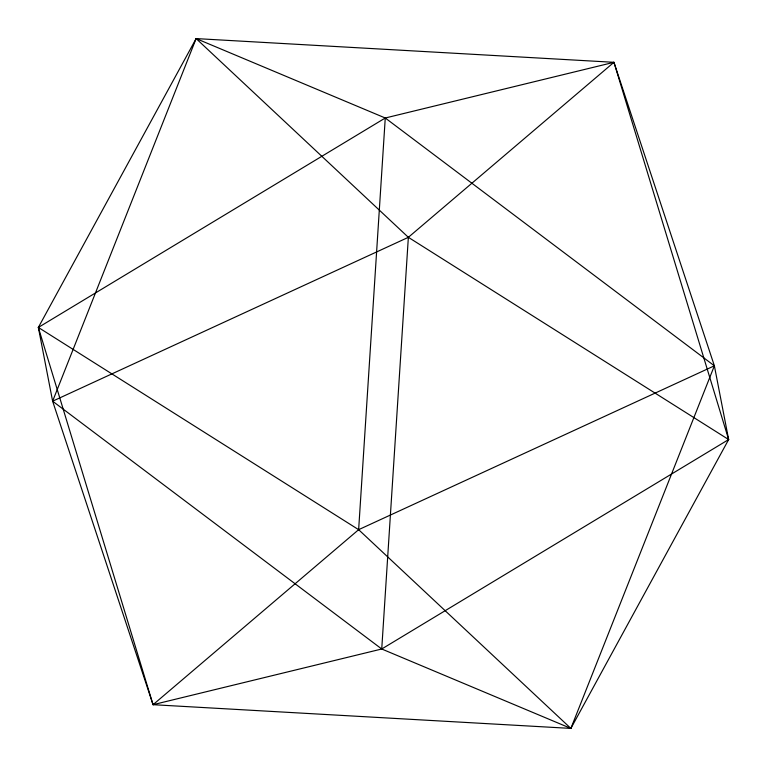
<?xml version="1.0" encoding="UTF-8"?>
<svg xmlns="http://www.w3.org/2000/svg" width="767" height="767" viewBox="0 0 767 767"><rect width="100%" height="100%" fill="white"/><g stroke="black" fill="none" stroke-linecap="round" stroke-linejoin="round"><path stroke-width="1.15" d="M153.055 704.691L358.64 529.681L385.264 118.003L196.131 38.59L38.35 327.442L52.626 401.189L153.055 704.691L570.869 728.41L728.65 439.558L714.374 365.811L613.945 62.309L196.131 38.59L52.626 401.189L381.736 648.997L570.869 728.41L714.374 365.811L385.264 118.003L38.35 327.442L153.055 704.691L381.736 648.997L728.65 439.558L613.945 62.309L385.264 118.003M381.736 648.997L408.36 237.319L613.945 62.309M52.626 401.189L408.36 237.319L728.65 439.558M38.35 327.442L358.64 529.681L714.374 365.811M196.131 38.59L408.36 237.319M358.64 529.681L570.869 728.41"/></g></svg>
